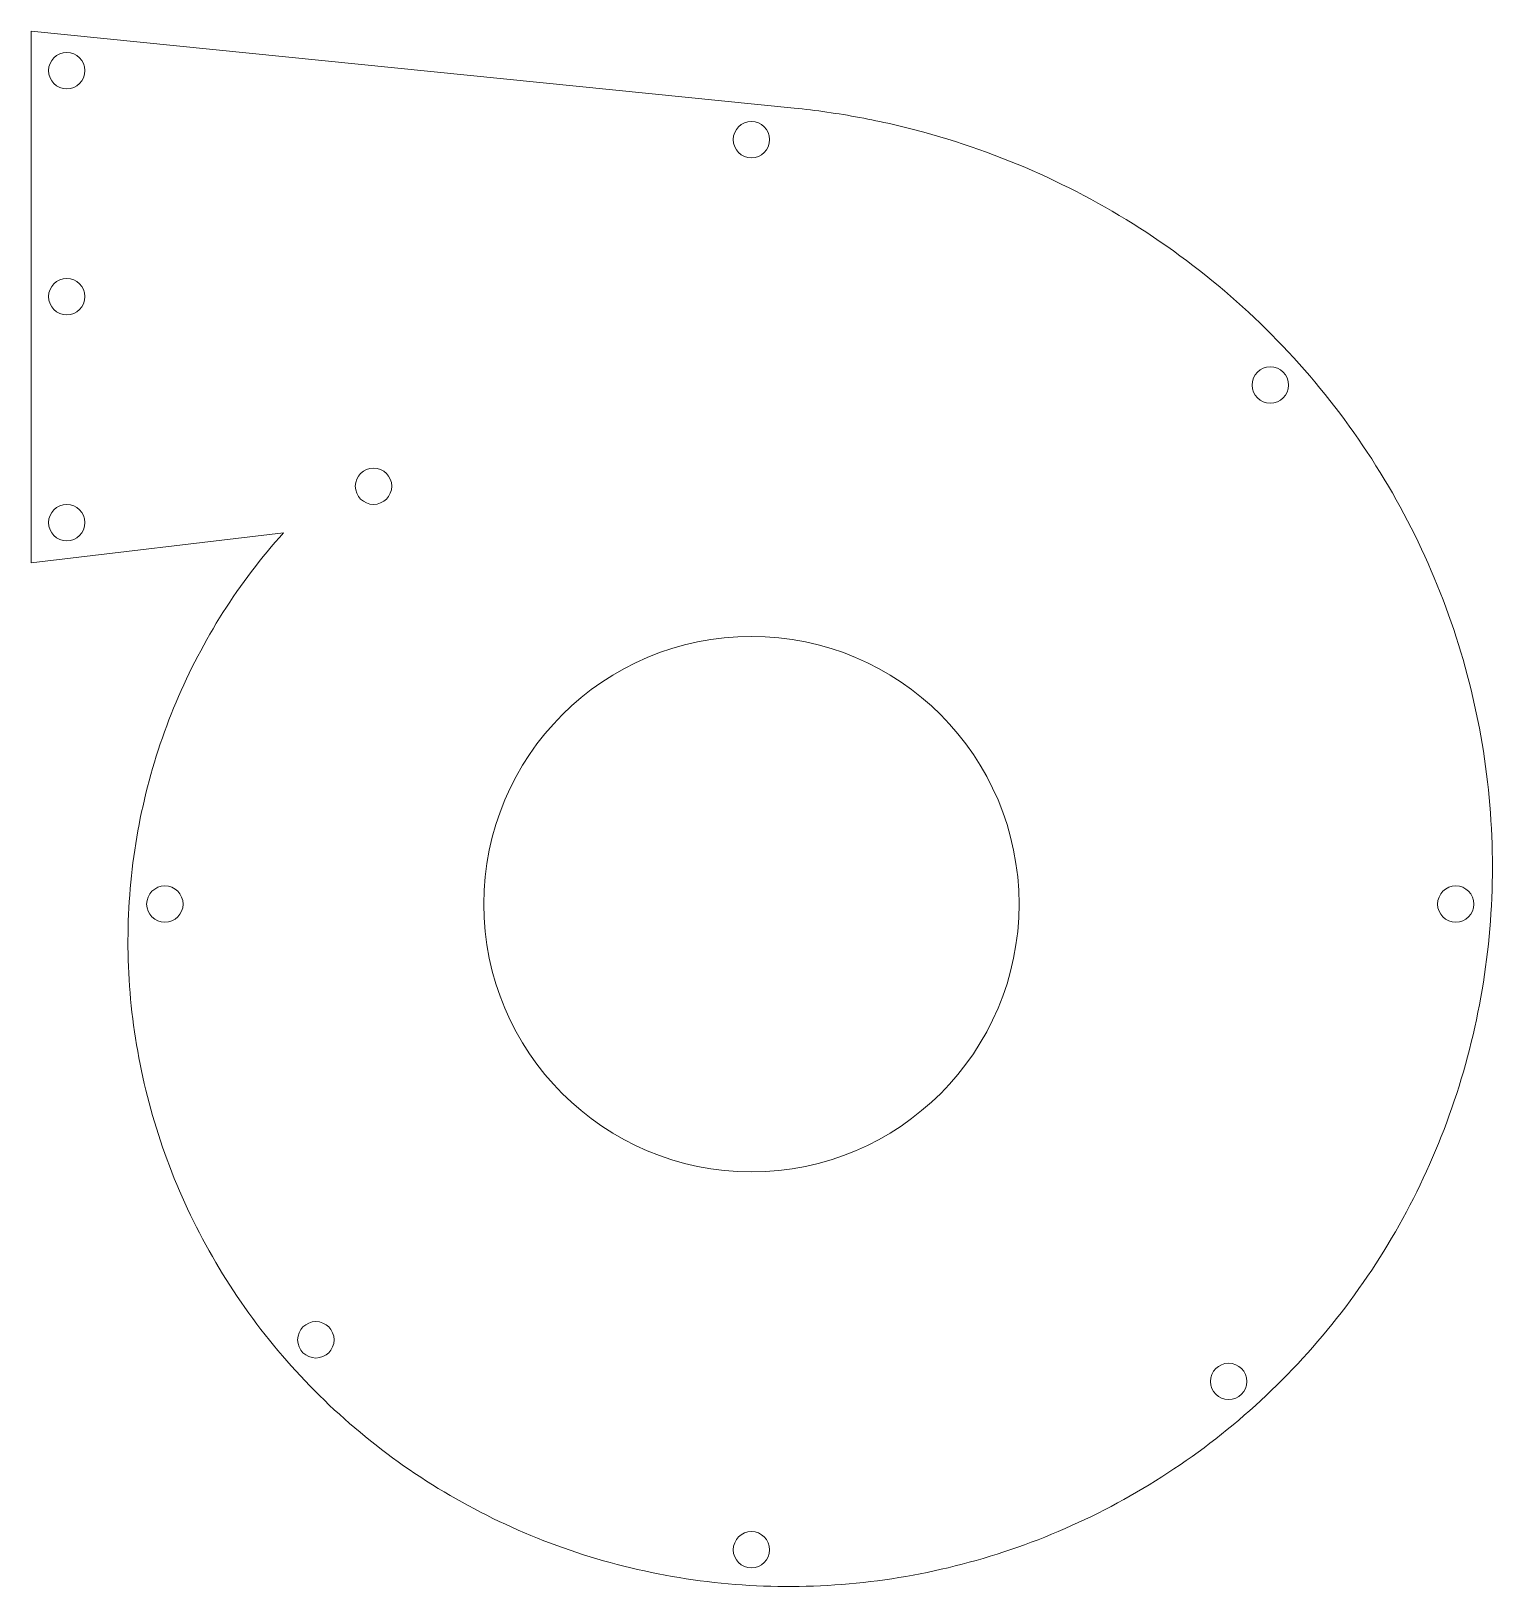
# Model space of a CAD drawing. Header units: millimetres. Extents: x -101 to 104, y -96 to 122.
import ezdxf

# ---------------------------------------------------------------- set-up
doc = ezdxf.new("R2010")
doc.units = ezdxf.units.MM

msp = doc.modelspace()

# ---------------------------------------------------------------- linework, layer by layer
at = {"color": 7, "linetype": 'Continuous', "lineweight": 15}
for p, q in [((-100.94, 122.29), (-100.94, 47.81)), ((5.97, 111.51), (-100.94, 122.29)), ((-100.94, 47.81), (-65.57, 52.01))]:
    msp.add_line(p, q, dxfattribs=at)
for centre, radius in [((-95.94, 116.76), 2.55), ((0, 107.09), 2.55), ((-95.94, 85.1), 2.55), ((72.71, 72.71), 2.55), ((-52.96, 58.54), 2.55), ((-95.94, 53.44), 2.55), ((0, 0), 37.5), ((-82.2, 0), 2.55), ((98.7, 0), 2.55), ((-61.04, -61.04), 2.55), ((66.87, -66.87), 2.55), ((0, -90.45), 2.55)]:
    msp.add_circle(centre, radius, dxfattribs=at)
msp.add_open_spline([(-65.57, 52.01), (-68.7, 48.54), (-74.37, 41.08), (-83.19, 24.25), (-88.82, 0.57), (-85.8, -29.09), (-72.98, -56.64), (-51.41, -78.89), (-23.22, -93.09), (8.65, -97.34), (40.74, -90.78), (69.41, -73.77), (91.29, -47.85), (103.68, -15.64), (104.84, 19.44), (94.27, 53.53), (76.35, 77.88), (57.58, 93.2), (41.67, 102.27), (27.22, 107.56), (15.2, 110.32), (9.05, 111.2), (5.97, 111.51)], degree=3, knots=[0.1030711, 0.1030711, 0.1030711, 0.1030711, 0.1311001, 0.1591292, 0.2151872, 0.2712453, 0.3273033, 0.3833614, 0.4394194, 0.4954775, 0.5515356, 0.6075936, 0.6636517, 0.7197097, 0.7757678, 0.8318258, 0.8878839, 0.9159129, 0.9439419, 0.971971, 0.9859855, 1, 1, 1, 1], dxfattribs=at)

doc.saveas('drawing.dxf')
